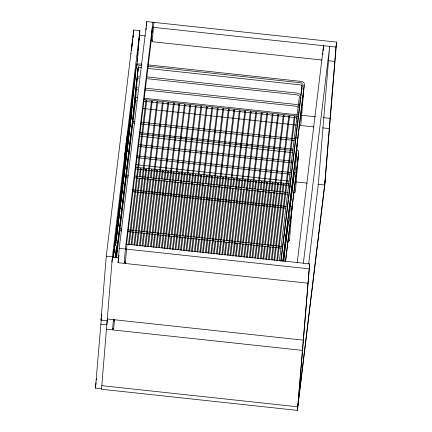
<?xml version="1.0" encoding="UTF-8"?>
<svg xmlns="http://www.w3.org/2000/svg" width="432" height="432" viewBox="0 0 432 432"><rect width="100%" height="100%" fill="white"/><g stroke="black" fill="none" stroke-linecap="round" stroke-linejoin="round"><path stroke-width="0.65" d="M124.524 157.167L124.983 153.144M127.521 132.797L127.062 136.82M114.178 252.434L114.269 250.436M114.593 248.357L114.68 246.359M136.269 68.413L136.301 67.824M121.743 230.926L119.734 230.71L119.788 230.029M119.875 229.235L119.907 229.165M126.452 175.203L126.36 175.813M126.565 175.387L135.724 99.544L135.394 99.268M140.141 176.764L141.097 168.631L140.422 168.512L140.665 168.88M145.962 100.543L146.707 100.726L145.962 100.543L128.407 245.003M145.832 169.204L146.61 169.333L145.832 169.204L144.86 177.223M134.757 245.063L152.204 101.266L151.443 101.299M151.13 177.952L152.086 169.819L151.486 169.668L151.465 170.008M140.173 246.326L157.696 101.86L157.167 101.633L157.059 101.99M156.622 178.546L157.599 170.467L156.978 170.262L157.048 170.635M144.887 246.78L162.41 102.373L162.864 102.233L163.188 102.508L145.746 246.245M162.313 170.98L163.091 171.115L162.313 170.98L161.341 179.005M167.902 102.967L168.68 103.102L167.902 102.967L150.46 246.704M167.611 179.728L168.588 171.65L168.053 171.428L167.875 171.736M173.399 103.556L174.177 103.691L173.399 103.556L155.957 247.298M172.325 180.187L173.297 172.168L173.75 172.028L174.074 172.298L173.102 180.322M162.227 248.027L179.674 104.231L179.14 104.004L179.032 104.366M178.594 180.916L179.55 172.778L178.875 172.665L179.021 173.005M167.719 248.621L185.139 104.765L184.469 104.652L184.707 105.019M184.286 173.351L185.063 173.486L184.286 173.351L183.314 181.375M172.352 249.745L189.88 105.338L190.328 105.197L190.652 105.473L173.21 249.21M189.583 182.104L190.561 174.026L190.026 173.799L189.848 174.112M178.708 249.804L196.15 106.007L195.62 105.786L195.512 106.142M195.075 182.693L196.052 174.614L195.431 174.409L195.502 174.787M184.199 250.398L201.647 106.601L201.02 106.396L201.091 106.774M199.795 183.152L200.767 175.133L201.22 174.992L201.544 175.262L200.572 183.287M206.356 107.114L207.133 107.249L206.356 107.114L188.833 251.527M206.291 175.673L207.036 175.856L206.291 175.673L205.286 183.746M195.183 251.586L212.63 107.789L212.101 107.563L211.918 107.876M211.556 184.475L212.533 176.396L212.004 176.17L211.891 176.526M200.68 252.175L218.101 108.324L217.501 108.173L217.485 108.513M217.048 185.069L218.025 176.99L217.404 176.785L217.474 177.158M222.836 108.896L223.614 109.026L222.836 108.896L205.394 252.634M221.767 185.522L222.739 177.503L223.193 177.363L223.517 177.638L222.545 185.657M228.328 109.485L229.106 109.62L228.328 109.485L210.886 253.228M228.037 186.251L229.009 178.227L228.479 177.952L228.301 178.259M233.825 110.079L234.603 110.214L233.825 110.079L216.383 253.822M233.528 186.845L234.506 178.767L233.885 178.562L233.95 178.934M221.875 254.416L239.317 110.673L239.771 110.533L240.095 110.808L222.653 254.551M239.22 179.28L239.998 179.415L239.22 179.28L238.243 187.304M244.841 111.213L245.587 111.402L244.841 111.213L227.367 255.01M244.517 188.028L245.495 179.95L244.733 179.987M233.636 255.733L251.084 111.937L250.463 111.731L250.533 112.109M249.232 188.487L250.204 180.468L250.657 180.328L250.981 180.603L250.009 188.622M239.134 256.327L256.576 112.531L256.046 112.309L255.938 112.666M255.501 189.216L256.457 181.084L255.782 180.965L255.928 181.31M261.29 113.044L262.067 113.179L261.29 113.044L243.848 256.786M261.193 181.651L261.97 181.786L261.193 181.651L260.221 189.675M249.34 257.38L266.782 113.638L267.235 113.497L267.559 113.773L250.117 257.515M266.49 190.404L267.44 182.266L266.771 182.153L267.008 182.52M255.614 258.104L273.056 114.307L272.527 114.086L272.344 114.394M271.982 190.993L272.959 182.914L272.338 182.714L272.403 183.087M277.771 114.826L278.548 114.955L277.771 114.826L260.329 258.563M277.7 183.379L278.451 183.568L277.7 183.379L276.696 191.452M283.262 115.414L284.04 115.549L283.262 115.414L265.82 259.157M282.971 192.181L283.948 184.102L283.414 183.881L283.306 184.237M271.312 259.751L288.76 116.008L289.208 115.868L289.537 116.143L272.09 259.886M277.587 260.48L295.007 116.624L294.332 116.505L294.478 116.851M135.421 102.006L135.016 102.616M101.552 388.768L95.434 388.103L101.336 318.843M107.147 320.749L101.023 320.09L106.277 256.181L133.726 30.002L139.849 30.661L139.352 36.65M139.849 30.661L112.401 256.84L101.504 389.254L297.416 410.4L324.929 183.654L336.566 42.082L146.777 21.6L119.264 248.346L118.082 262.71L124.205 263.369L124.367 262.03M113.26 257.191L135.745 69.752L135.092 77.684M113.492 255.717L135.232 74.633L134.692 81.216M133.121 37.325L133.288 35.327M133.396 33.993L133.726 30.002M106.439 329.243L112.558 329.902L113.4 319.642M113.53 320.463L113.638 319.162M114.453 319.756L113.611 330.016L302.346 350.384M134.044 89.111L134.152 87.799M134.368 85.163L134.584 82.534M134.768 81.653L134.984 79.007M136.674 67.057L139.477 35.3L145.514 35.953M136.998 65.443L137.165 63.283M137.327 61.425L137.603 57.958M137.77 56.068L138.04 52.628M138.208 50.706L138.478 47.304M138.65 45.349L138.861 42.644M139.034 40.662L139.255 37.978M124.205 263.369L125.388 249.005L152.901 22.259M307.87 283.192L125.253 263.482L127.04 244.161M146.081 30.089L146.243 28.129M146.405 26.168L146.777 21.6M152.269 40.468L151.222 40.354L152.302 27.221L335.966 47.045L324.621 185.02L317.914 184.297M151.826 35.316L151.556 37.962M151.988 33.361L152.204 30.748M152.415 28.172L152.528 26.833M283.954 261.176L286.097 235.121L285.811 234.608M287.453 221.665L287.658 221.783A1.107 0.896 4.7 0 0 288.409 221.891L289.143 221.238L291.865 186.138M287.966 241.175A1.107 0.896 4.7 0 0 288.716 241.283L289.451 240.629L292.275 205.702M293.56 173.162A1.107 0.896 4.7 0 0 294.305 173.27L295.04 172.611L297.864 137.689M293.506 192.272L293.868 192.553A1.107 0.896 4.7 0 0 294.613 192.656L295.353 192.002L298.204 157.264L297.918 156.746M299.101 124.259L299.457 124.535A1.107 0.896 4.7 0 0 300.208 124.643L300.942 123.989L303.799 89.251L303.512 88.733M322.834 54.41L322.942 53.071M323.109 51.062L323.546 45.706L297.238 262.532M297.416 410.4L309.652 263.871L125.987 244.048M298.312 401.852L309.652 263.871M132.953 121.678L132.986 121.279L134.995 121.495M124.448 158.112L124.794 155.444M127.597 131.852L127.251 134.514M131.636 111.397L133.969 86.989M131.539 112.39L131.209 115.49M135.934 87.205L132.727 119.74L116.559 253.033L115.976 257.062L116.3 249.172L115.214 257.801M132.845 122.44L132.986 121.295L132.851 122.369M134.001 86.665L134.141 85.417M135.972 86.881L138.235 68.218L139.126 67.559L141.696 67.765M131.096 116.532L115.457 245.689M125.847 146.345C126.025 144.947 125.674 147.857 125.852 146.453M126.198 143.618C126.02 145.012 126.371 142.106 126.193 143.51M134.384 82.733L130.864 118.017L115.42 245.284M302.189 86.087L301.822 89.159L302.114 88.668M101.023 320.09L101.266 318.082M101.428 316.748L101.752 314.069M101.579 316.834L101.741 315.495M95.434 388.103L96.082 382.752M96.406 380.074L96.568 378.74M124.783 155.606L127.067 136.717M111.964 262.046L112.563 257.089L118.6 257.742M113.2 257.299L114.718 245.527M134.217 84.791L136.415 66.004C136.955 63.601 140.157 63.817 141.982 64.217M115.733 244.021L115.976 242.012M116.138 240.673L116.386 238.669M116.548 237.33L117.682 227.972M117.844 226.638L118.978 217.274M119.14 215.941L119.875 209.92M120.037 208.586L120.28 206.577M120.442 205.243L121.171 199.222M121.333 197.888L121.576 195.88M121.738 194.546L122.872 185.188M123.039 183.848L124.173 174.49M124.335 173.151L125.064 167.135M125.226 165.796L125.469 163.793M125.631 162.454L126.36 156.438M126.527 155.099L126.77 153.095M126.932 151.756L128.066 142.398M128.228 141.059L129.362 131.701M129.524 130.361L130.259 124.346M130.421 123.007L130.664 121.003M130.826 119.664L131.555 113.648M131.798 111.645L131.96 110.306M132.284 107.633L132.446 106.294M115.798 244.156L115.96 242.816M116.203 240.808L116.451 238.799M116.613 237.46L116.856 235.451M117.018 234.112L117.261 232.103M117.423 230.764L117.747 228.085M117.909 226.746L118.157 224.737M118.319 223.398L118.562 221.389M118.805 219.375L119.048 217.366M119.21 216.027L119.453 214.018M119.702 212.009L119.864 210.67M120.107 208.661L120.35 206.653M120.512 205.313L120.755 203.305M120.917 201.965L121.16 199.957M121.408 197.948L121.57 196.609M121.813 194.594L122.056 192.586M122.218 191.246L122.461 189.238M122.623 187.898L122.866 185.89M123.115 183.881L123.358 181.872M123.52 180.533L123.763 178.524M123.925 177.185L124.168 175.176M124.411 173.167L124.659 171.158M124.821 169.814L125.064 167.805M125.307 165.796L125.469 164.457M125.712 162.448L125.955 160.439M126.122 159.1L126.365 157.091M126.608 155.083L126.77 153.743M127.013 151.735L127.256 149.726M127.418 148.387L127.661 146.378M127.829 145.033L128.072 143.024M128.315 141.016L128.558 139.007M128.72 137.668L128.963 135.659M129.125 134.32L129.373 132.311M129.535 130.972L129.778 128.963M130.021 126.954L130.264 124.945M130.426 123.606L130.669 121.597M130.912 119.583L131.08 118.244M131.323 116.235L131.566 114.226M107.379 320.171L106.807 324.853L100.688 324.194M115.171 257.488L116.672 245.614L116.354 253.519L116.743 250.835L132.829 118.228L138.375 66.263L139.136 65.47L141.205 65.567M116.586 257.585L119.912 230.186M120.074 228.847L126.398 176.72M118.082 262.71L118.568 258.698M118.816 256.689L118.978 255.35M113.454 319.637L113.303 320.873L114.35 320.987M112.558 329.902L112.72 328.563M113.697 320.539L113.859 319.199M151.222 40.354L151.821 35.392M126.56 243.972L151.394 39.296M153.949 22.372L152.167 41.699L322.078 60.032M125.253 263.482L125.404 262.24M129.265 244.469L146.707 100.726M131.09 244.825L139.201 177.968M139.363 176.634L140.341 168.61M131.868 244.96L133.488 231.59M133.655 230.251L139.979 178.103M133.979 244.928L151.427 101.185M136.582 245.419L138.127 232.713M138.289 231.379L144.698 178.562M137.36 245.554L138.904 232.848M139.066 231.514L145.476 178.697M145.638 177.358L146.61 169.333M139.477 245.522L156.919 101.779M142.079 246.013L143.618 233.307M143.78 231.973L150.19 179.156M150.352 177.817L151.324 169.792M142.857 246.143L144.477 232.772M144.639 231.439L150.968 179.291M147.571 246.602L149.191 233.231M149.353 231.898L155.682 179.75M155.844 178.411L156.821 170.386M148.349 246.737L149.888 234.036M150.05 232.697L156.46 179.879M151.238 246.839L168.68 103.102M153.063 247.196L154.607 234.495M154.769 233.156L161.179 180.338M153.841 247.331L155.385 234.63M155.547 233.291L161.957 180.473M162.119 179.14L163.091 171.115M156.735 247.433L174.177 103.691M158.555 247.79L160.099 235.089M160.261 233.75L166.671 180.932M166.833 179.593L167.805 171.574M159.413 247.255L160.958 234.554M161.12 233.215L167.449 181.067M161.449 247.892L178.891 104.15M164.052 248.384L165.672 235.013M165.834 233.674L172.163 181.526M164.83 248.519L166.369 235.813M166.531 234.479L172.94 181.661M166.941 248.486L184.383 104.744M169.544 248.978L171.083 236.272M171.245 234.938L177.655 182.12M177.817 180.781L178.794 172.757M170.321 249.107L171.86 236.407M172.022 235.067L178.432 182.255M175.036 249.566L183.152 182.709M175.813 249.701L177.439 236.331M177.601 234.992L183.929 182.844M184.091 181.51L185.063 173.486M177.93 249.669L195.372 105.932M180.533 250.16L182.072 237.46M182.234 236.12L188.644 183.303M188.806 181.969L189.778 173.945M181.31 250.295L182.849 237.595M183.011 236.255L189.421 183.438M183.422 250.263L200.864 106.52M186.025 250.754L187.564 238.054M187.726 236.714L194.135 183.897M194.297 182.558L195.275 174.539M186.802 250.889L194.913 184.032M189.691 250.992L207.133 107.249M191.516 251.348L193.142 237.978M193.304 236.639L199.627 184.491M192.294 251.483L193.838 238.777M194 237.443L200.405 184.626M194.405 251.451L211.853 107.708M197.008 251.937L198.553 239.236M198.715 237.902L205.124 185.085M197.786 252.072L199.33 239.371M199.492 238.032L205.902 185.22M206.064 183.881L207.036 175.856M199.903 252.045L217.345 108.302M202.505 252.531L204.044 239.83M204.206 238.491L210.616 185.674M210.778 184.34L211.75 176.315M203.283 252.666L204.903 239.296M205.065 237.956L211.394 185.809M206.172 252.769L223.614 109.026M207.997 253.125L209.617 239.755M209.779 238.415L216.108 186.268M216.27 184.934L217.247 176.909M208.775 253.26L210.314 240.559M210.476 239.22L216.886 186.403M211.664 253.363L229.106 109.62M213.489 253.719L215.033 241.018M215.195 239.679L221.605 186.862M214.267 253.854L215.811 241.148M215.973 239.814L222.383 186.997M217.161 253.957L234.603 110.214M218.981 254.313L227.097 187.456M227.259 186.116L228.231 178.097M219.758 254.448L221.384 241.072M221.546 239.738L227.875 187.591M224.478 254.902L226.017 242.201M226.26 240.197L232.589 188.05M232.751 186.71L233.723 178.686M225.256 255.037L226.795 242.336M226.957 240.997L233.366 188.185M228.145 255.139L245.587 111.402M229.97 255.496L231.509 242.795M231.676 241.456L238.081 188.638M230.747 255.631L238.858 188.773M239.02 187.439L239.998 179.415M232.778 256.268L250.306 111.861M235.462 256.09L237.087 242.719M237.249 241.38L243.578 189.232M243.74 187.898L244.712 179.874M236.239 256.225L237.784 243.524M237.946 242.185L244.355 189.367M238.356 256.192L255.798 112.45M240.959 256.684L242.498 243.977M242.66 242.644L249.07 189.826M241.736 256.819L243.275 244.112M243.437 242.779L249.847 189.961M244.544 257.591L262.067 113.179M246.451 257.278L247.99 244.571M248.152 243.238L254.561 190.42M254.723 189.081L255.701 181.057M247.228 257.413L248.848 244.037M249.01 242.703L255.339 190.555M251.942 257.866L253.568 244.496M253.73 243.162L260.059 191.014M252.72 258.001L254.264 245.3M254.426 243.961L260.836 191.144M260.998 189.81L261.97 181.786M254.837 257.974L272.279 114.232M257.434 258.46L258.979 245.759M259.141 244.42L265.55 191.603M265.712 190.269L266.684 182.245M258.212 258.595L259.756 245.894M259.918 244.555L266.328 191.738M261.106 258.698L278.548 114.955M262.931 259.054L264.47 246.353M264.632 245.014L271.042 192.197M271.204 190.863L272.176 182.839M263.709 259.189L265.329 245.819M265.491 244.48L271.82 192.332M266.598 259.292L284.04 115.549M268.423 259.648L269.962 246.942M270.124 245.608L276.534 192.791M269.201 259.783L270.74 247.077M270.902 245.743L277.312 192.926M277.474 191.587L278.451 183.568M273.915 260.242L275.459 247.536M275.621 246.202L282.031 193.385M282.193 192.046L283.165 184.021M274.693 260.372L282.809 193.52M276.728 261.014L294.251 116.602M279.412 260.831L299.371 96.649L299.111 95.791L297.238 94.894L146.561 78.629M280.876 261.014L302.249 83.425L301.109 82.825L147.863 66.285M280.967 261.009L284.04 235.699M284.153 235.219L288.322 200.394M288.484 199.06L300.856 97.151M301.012 95.818L301.741 89.824M282.841 261.263L304.339 84.127L304.042 82.901L302.945 81.907L301.342 81.416L147.987 64.865M282.944 261.101L304.16 86.254L303.863 85.028M284.04 256.873L284.288 254.869M284.45 253.53L288.257 222.129M289.634 210.773L289.796 209.434M290.126 206.761L294.257 172.687M295.72 160.661L295.882 159.327M296.125 157.318L296.573 151.33M285.401 246.429L285.644 244.431M285.806 243.097L288.392 221.783M290.979 200.47L291.141 199.136M291.46 196.474L294.289 173.162M285.444 261.765L298.744 152.14L298.242 150.633L296.59 149.602M285.514 261.841L298.571 154.267L298.274 153.041M303.356 263.191L329.67 46.364L318.325 184.345L308.664 263.979M335.966 47.045L336.566 42.082M325.226 180.063L297.707 406.809L101.795 385.663M114.134 250.279L114.275 249.215M119.772 230.413L119.734 230.71M303.799 89.251L303.507 89.743M297.896 137.878L297.4 138.472M290.056 186.224L290.056 186.592M292 186.5L291.865 186.851M298.204 157.264L297.913 157.756M284.121 235.03L284.413 234.538M286.097 235.121L285.806 235.613M292.307 205.891L291.811 206.485M133.164 35.467L133.051 36.185M133.088 36.472L132.997 37.336M132.543 40.354L132.586 40.03M132.808 39.047L132.7 39.766M132.424 41.31L132.597 40.214M132.359 42.039L132.43 41.634M132.478 41.413L132.608 40.592M132.295 42.773L132.397 41.996M132.1 43.972L132.365 42.563M132.014 44.69L132.284 43.259M131.884 45.819L131.976 45.198M132.041 44.793L132.219 43.999M131.809 46.591L131.987 45.473M131.663 47.585L131.987 45.927M131.576 48.308L131.895 46.651M131.436 49.496L131.566 48.573M131.711 48.038L131.776 47.633M131.414 49.81L131.528 49.302L131.377 50.42M131.015 53.789L131.042 53.46M138.202 68.386L138.078 68.672M152.204 101.32L151.853 101.471M190.652 105.473L189.875 105.392M168.583 171.709L168.232 171.855M212.598 107.892L212.279 107.995M201.544 175.262L200.761 175.187M251.084 111.991L250.733 112.142M223.484 177.687L222.734 177.557M267.559 113.773L266.782 113.692M245.489 180.009L245.138 180.155M250.954 180.652L250.204 180.522M289.505 116.192L289.186 116.294M283.943 184.156L283.592 184.307M128.498 139.018L128.493 139.73M130.205 139.811L130.21 139.099M286.27 254.864L286.276 254.151M136.264 90.763L136.307 90.234M128.882 154.127L129.173 153.635L128.887 153.117M122.596 187.639L122.958 187.396M124.146 188.573L124.438 188.082L124.151 187.564M116.856 236.126L116.564 236.617L116.851 237.136M118.249 237.2L118.541 236.709L118.249 236.191M117.083 251.375L117.239 250.522M296.212 137.29L295.92 137.781L296.212 138.299M137.63 78.554L138.893 77.938M122.774 202.856L123.239 202.446L123.142 201.901M137.128 89.586L137.662 89.365M136.193 100.942L136.728 100.721M135.464 168.275L135.394 167.902M288.819 184.491L288.797 184.831M136.507 87.847L137.489 87.561M138.424 76.205L139.487 76.113M328.099 60.685L334.784 61.403M147.685 68.407L300.931 84.947L302.173 85.795M146.707 76.869L297.486 93.145L300.278 94.327M145.103 88.155L296.552 104.501L298.544 105.116M144.958 89.915L296.303 106.25L298.247 107.249M135.535 97.34L137.549 97.556M144.256 98.285L297.227 114.793M301.255 115.225L315.344 116.748M323.395 117.617L330.102 118.341M144.169 99.511L295.623 115.857M143.359 101.201L295.375 117.607M142.528 108.448L296.465 125.059M299.144 125.35L313.87 126.938M322.569 127.877L329.26 128.601M141.032 122.148L294.57 138.721M132.797 123.044L134.806 123.26M140.843 123.914L294.381 140.486M139.725 132.592L293.069 149.143M139.606 134.012L292.837 150.547M139.433 136.139L292.658 152.674M138.434 144.596L291.897 161.158M138.294 146.356L291.649 162.907M136.831 155.876L290.293 172.444M136.69 157.642L290.045 174.193M136.091 164.673L289.062 181.186M296.444 181.98L307.179 183.141M135.896 167.233L289.359 183.8M135.756 168.998L289.111 185.549M126.452 175.111L128.461 175.327M134.498 175.981L288.036 192.548M126.263 176.877L128.277 177.093M134.309 177.746L287.177 194.243M132.754 189.875L286.297 206.442M132.57 191.641L285.439 208.138M119.918 228.944L121.932 229.16M127.964 229.808L281.507 246.38M127.775 231.574L281.318 248.146M119.264 248.346L309.053 268.828M106.277 256.181L112.401 256.84M124.308 262.138L125.356 262.251M107.282 318.983L303.188 340.13M112.66 328.671L113.708 328.784M296.131 115.933L297.61 116.473M296.023 117.736L297.054 118.309M288.857 220.72L289.143 221.238M289.165 240.111L289.451 240.629M294.91 172.249L295.04 172.611M138.078 67.954L135.437 102.065L135.302 101.698M134.444 102.73A1.107 0.896 4.7 0 1 134.19 102.692"/></g></svg>
